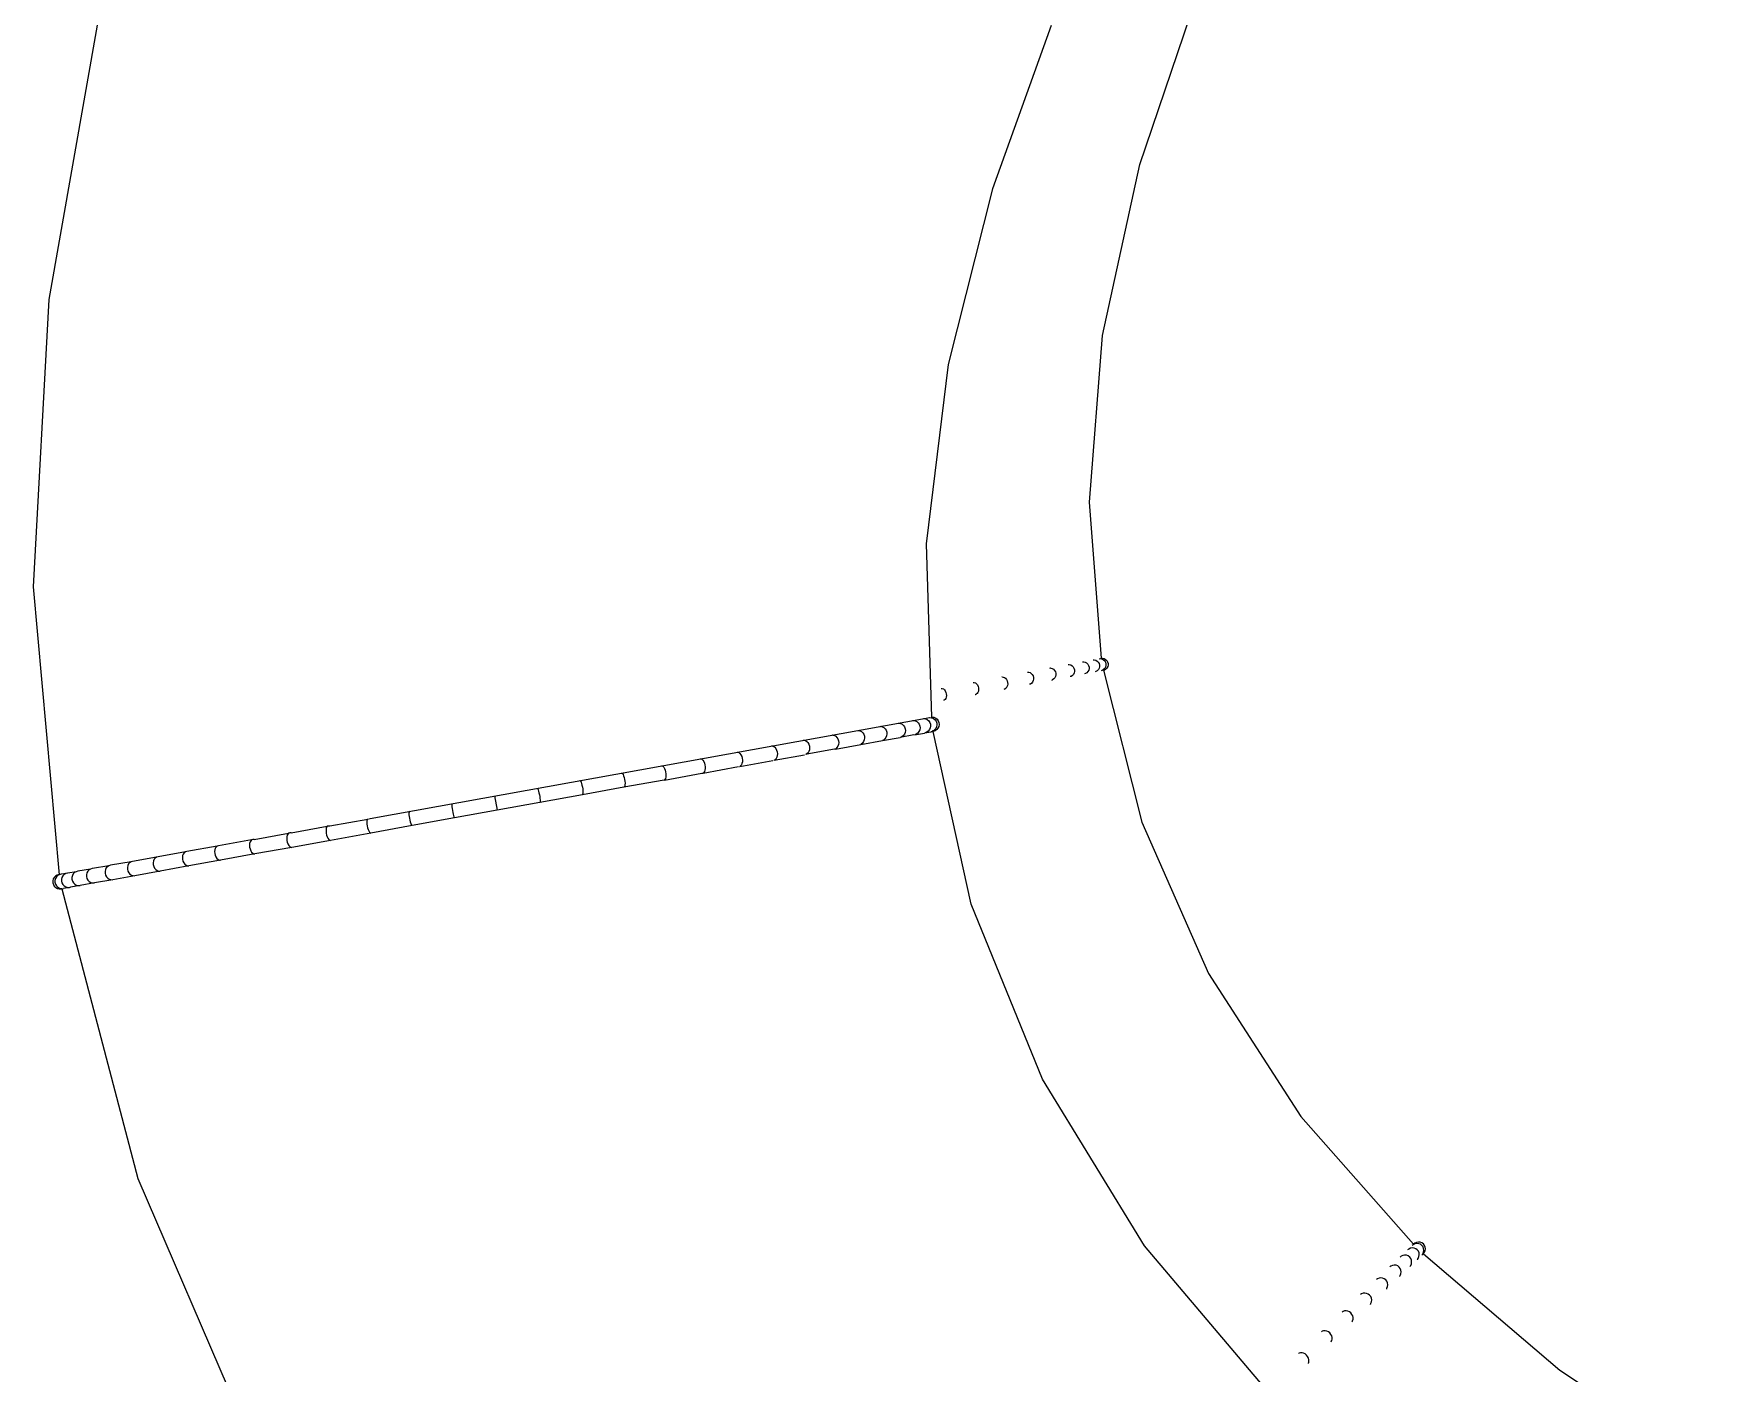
# Model space of a CAD drawing. Header units: millimetres. Extents: x 7998 to 72132, y -12523 to 5591.
# Drawn here: x 64843.41 to 64881.71, y -7702.21 to -7671.74 of the extents above; entities that cross this region are included whole.
import ezdxf

# ---------------------------------------------------------------- set-up
doc = ezdxf.new("R2010")
doc.units = ezdxf.units.MM
doc.layers.add('Xray_Furniture Temporary', color=23, linetype='Continuous', lineweight=15)

msp = doc.modelspace()

# ---------------------------------------------------------------- linework, layer by layer
at = {"layer": 'Xray_Furniture Temporary', "lineweight": 0}
for p, q in [((64868.572, -7674.709), (64869.872, -7670.881)), ((64843.766, -7677.78), (64844.865, -7671.544)), ((64866.557, -7671.549), (64865.222, -7675.265)), ((64867.725, -7678.602), (64868.572, -7674.709)), ((64865.222, -7675.265), (64864.213, -7679.258)), ((64843.414, -7684.317), (64843.766, -7677.78)), ((64867.425, -7682.392), (64867.725, -7678.602)), ((64864.213, -7679.258), (64863.71, -7683.336)), ((64867.7, -7685.942), (64867.425, -7682.392)), ((64863.71, -7683.336), (64863.835, -7687.28)), ((64844, -7690.865), (64843.414, -7684.317)), ((64866.941, -7686.085), (64866.956, -7686.082)), ((64866.956, -7686.082), (64866.967, -7686.084)), ((64866.967, -7686.084), (64867.001, -7686.094)), ((64867.001, -7686.094), (64867.032, -7686.112)), ((64867.032, -7686.112), (64867.057, -7686.137)), ((64867.057, -7686.137), (64867.075, -7686.169)), ((64867.27, -7686.023), (64867.297, -7686.022)), ((64867.297, -7686.022), (64867.331, -7686.031)), ((64867.331, -7686.031), (64867.363, -7686.049)), ((64867.363, -7686.049), (64867.388, -7686.075)), ((64867.388, -7686.075), (64867.407, -7686.106)), ((64867.407, -7686.106), (64867.417, -7686.141)), ((64867.417, -7686.141), (64867.418, -7686.178)), ((64867.508, -7685.978), (64867.513, -7685.977)), ((64867.513, -7685.977), (64867.534, -7685.978)), ((64867.534, -7685.978), (64867.569, -7685.986)), ((64867.569, -7685.986), (64867.601, -7686.004)), ((64867.601, -7686.004), (64867.628, -7686.03)), ((64867.628, -7686.03), (64867.646, -7686.061)), ((64867.646, -7686.061), (64867.657, -7686.096)), ((64867.657, -7686.133), (64867.649, -7686.168)), ((64867.651, -7685.951), (64867.678, -7685.95)), ((64867.657, -7686.096), (64867.657, -7686.133)), ((64867.678, -7685.95), (64867.701, -7685.956)), ((64867.7, -7685.942), (64867.727, -7685.941)), ((64867.701, -7685.956), (64867.7, -7685.942)), ((64867.701, -7685.956), (64867.714, -7685.959)), ((64867.714, -7685.959), (64867.746, -7685.977)), ((64867.727, -7685.941), (64867.763, -7685.95)), ((64867.746, -7685.977), (64867.773, -7686.002)), ((64867.763, -7685.95), (64867.795, -7685.968)), ((64867.773, -7686.002), (64867.792, -7686.034)), ((64867.794, -7686.141), (64867.776, -7686.173)), ((64867.792, -7686.034), (64867.802, -7686.069)), ((64867.803, -7686.105), (64867.794, -7686.141)), ((64867.795, -7685.968), (64867.822, -7685.993)), ((64867.802, -7686.069), (64867.803, -7686.105)), ((64867.822, -7685.993), (64867.841, -7686.024)), ((64867.843, -7686.132), (64867.825, -7686.164)), ((64867.841, -7686.024), (64867.851, -7686.06)), ((64867.852, -7686.096), (64867.843, -7686.132)), ((64867.851, -7686.06), (64867.852, -7686.096)), ((64864.781, -7686.491), (64864.788, -7686.49)), ((64864.788, -7686.49), (64864.805, -7686.492)), ((64864.805, -7686.492), (64864.832, -7686.503)), ((64864.832, -7686.503), (64864.857, -7686.522)), ((64864.857, -7686.522), (64864.878, -7686.548)), ((64865.437, -7686.368), (64865.443, -7686.367)), ((64865.443, -7686.367), (64865.462, -7686.368)), ((64865.462, -7686.368), (64865.491, -7686.378)), ((64865.491, -7686.378), (64865.518, -7686.397)), ((64865.518, -7686.397), (64865.54, -7686.423)), ((64865.54, -7686.423), (64865.556, -7686.455)), ((64865.556, -7686.455), (64865.566, -7686.491)), ((64865.568, -7686.527), (64865.562, -7686.562)), ((64865.566, -7686.491), (64865.568, -7686.527)), ((64866.019, -7686.258), (64866.024, -7686.258)), ((64866.024, -7686.258), (64866.042, -7686.254)), ((64866.042, -7686.254), (64866.045, -7686.258)), ((64866.045, -7686.258), (64866.076, -7686.268)), ((64866.088, -7686.529), (64866.067, -7686.533)), ((64866.076, -7686.268), (64866.104, -7686.287)), ((64866.114, -7686.508), (64866.088, -7686.529)), ((64866.104, -7686.287), (64866.127, -7686.313)), ((64866.135, -7686.483), (64866.114, -7686.508)), ((64866.127, -7686.313), (64866.144, -7686.344)), ((64866.149, -7686.451), (64866.135, -7686.483)), ((64866.144, -7686.344), (64866.154, -7686.38)), ((64866.156, -7686.416), (64866.149, -7686.451)), ((64866.154, -7686.38), (64866.156, -7686.416)), ((64866.522, -7686.164), (64866.525, -7686.163)), ((64866.525, -7686.163), (64866.541, -7686.16)), ((64866.541, -7686.16), (64866.548, -7686.163)), ((64866.548, -7686.163), (64866.581, -7686.173)), ((64866.57, -7686.438), (64866.587, -7686.434)), ((64866.581, -7686.173), (64866.61, -7686.191)), ((64866.587, -7686.434), (64866.59, -7686.432)), ((64866.618, -7686.413), (64866.59, -7686.432)), ((64866.61, -7686.191), (64866.635, -7686.217)), ((64866.641, -7686.387), (64866.618, -7686.413)), ((64866.635, -7686.217), (64866.652, -7686.248)), ((64866.656, -7686.356), (64866.641, -7686.387)), ((64866.652, -7686.248), (64866.662, -7686.284)), ((64866.663, -7686.32), (64866.656, -7686.356)), ((64866.662, -7686.284), (64866.663, -7686.32)), ((64867.009, -7686.353), (64866.988, -7686.359)), ((64867.038, -7686.334), (64867.009, -7686.353)), ((64867.062, -7686.308), (64867.038, -7686.334)), ((64867.078, -7686.276), (64867.062, -7686.308)), ((64867.075, -7686.169), (64867.085, -7686.204)), ((64867.086, -7686.241), (64867.078, -7686.276)), ((64867.085, -7686.204), (64867.086, -7686.241)), ((64867.338, -7686.291), (64867.316, -7686.297)), ((64867.368, -7686.272), (64867.338, -7686.291)), ((64867.393, -7686.245), (64867.368, -7686.272)), ((64867.41, -7686.213), (64867.393, -7686.245)), ((64867.418, -7686.178), (64867.41, -7686.213)), ((64867.575, -7686.246), (64867.553, -7686.252)), ((64867.606, -7686.227), (64867.575, -7686.246)), ((64867.631, -7686.2), (64867.606, -7686.227)), ((64867.649, -7686.168), (64867.631, -7686.2)), ((64867.719, -7686.219), (64867.696, -7686.225)), ((64867.742, -7686.205), (64867.719, -7686.219)), ((64867.75, -7686.2), (64867.742, -7686.205)), ((64867.742, -7686.205), (64867.745, -7686.216)), ((64867.767, -7686.209), (64867.745, -7686.216)), ((64867.745, -7686.216), (64868.619, -7689.667)), ((64867.776, -7686.173), (64867.75, -7686.2)), ((64867.799, -7686.19), (64867.767, -7686.209)), ((64867.825, -7686.164), (64867.799, -7686.19)), ((64864.057, -7686.628), (64864.065, -7686.627)), ((64864.065, -7686.627), (64864.079, -7686.629)), ((64864.079, -7686.629), (64864.104, -7686.64)), ((64864.104, -7686.64), (64864.127, -7686.66)), ((64864.123, -7686.897), (64864.107, -7686.902)), ((64864.143, -7686.88), (64864.123, -7686.897)), ((64864.127, -7686.66), (64864.146, -7686.686)), ((64864.159, -7686.856), (64864.143, -7686.88)), ((64864.146, -7686.686), (64864.161, -7686.719)), ((64864.169, -7686.825), (64864.159, -7686.856)), ((64864.161, -7686.719), (64864.17, -7686.754)), ((64864.172, -7686.79), (64864.169, -7686.825)), ((64864.17, -7686.754), (64864.172, -7686.79)), ((64864.831, -7686.766), (64864.836, -7686.765)), ((64864.836, -7686.765), (64864.849, -7686.76)), ((64864.871, -7686.743), (64864.849, -7686.76)), ((64864.888, -7686.718), (64864.871, -7686.743)), ((64864.878, -7686.548), (64864.893, -7686.58)), ((64864.9, -7686.687), (64864.888, -7686.718)), ((64864.893, -7686.58), (64864.902, -7686.616)), ((64864.905, -7686.652), (64864.9, -7686.687)), ((64864.902, -7686.616), (64864.905, -7686.652)), ((64865.486, -7686.642), (64865.49, -7686.641)), ((64865.49, -7686.641), (64865.505, -7686.636)), ((64865.505, -7686.636), (64865.51, -7686.638)), ((64865.529, -7686.619), (64865.51, -7686.638)), ((64865.549, -7686.593), (64865.529, -7686.619)), ((64865.562, -7686.562), (64865.549, -7686.593)), ((64851.067, -7689.585), (64863.8, -7687.287)), ((64863.787, -7687.289), (64863.8, -7687.287)), ((64863.8, -7687.287), (64863.836, -7687.293)), ((64863.835, -7687.28), (64863.848, -7687.279)), ((64863.835, -7687.28), (64863.836, -7687.293)), ((64863.836, -7687.293), (64863.843, -7687.294)), ((64863.843, -7687.294), (64863.882, -7687.311)), ((64863.848, -7687.279), (64863.891, -7687.285)), ((64863.891, -7687.285), (64863.931, -7687.303)), ((64863.931, -7687.303), (64863.964, -7687.33)), ((64861.574, -7687.688), (64861.583, -7687.686)), ((64861.583, -7687.686), (64861.59, -7687.687)), ((64861.59, -7687.687), (64861.625, -7687.695)), ((64862.156, -7687.583), (64862.163, -7687.582)), ((64862.163, -7687.582), (64862.172, -7687.582)), ((64862.172, -7687.582), (64862.208, -7687.589)), ((64862.208, -7687.589), (64862.242, -7687.608)), ((64862.242, -7687.608), (64862.271, -7687.636)), ((64862.271, -7687.636), (64862.293, -7687.671)), ((64862.293, -7687.671), (64862.307, -7687.711)), ((64862.658, -7687.492), (64862.663, -7687.492)), ((64862.663, -7687.492), (64862.674, -7687.491)), ((64862.674, -7687.491), (64862.68, -7687.489)), ((64862.68, -7687.489), (64862.712, -7687.498)), ((64862.712, -7687.498), (64862.748, -7687.516)), ((64862.748, -7687.516), (64862.778, -7687.544)), ((64862.778, -7687.544), (64862.801, -7687.579)), ((64862.801, -7687.579), (64862.815, -7687.62)), ((64862.819, -7687.663), (64862.813, -7687.705)), ((64862.815, -7687.62), (64862.819, -7687.663)), ((64863.077, -7687.417), (64863.08, -7687.416)), ((64863.08, -7687.416), (64863.091, -7687.415)), ((64863.091, -7687.415), (64863.132, -7687.422)), ((64863.436, -7687.685), (64863.121, -7687.742)), ((64863.132, -7687.422), (64863.169, -7687.44)), ((64863.169, -7687.44), (64863.2, -7687.468)), ((64863.218, -7687.668), (64863.192, -7687.702)), ((64863.2, -7687.468), (64863.224, -7687.503)), ((64863.235, -7687.629), (64863.218, -7687.668)), ((64863.224, -7687.503), (64863.238, -7687.543)), ((64863.242, -7687.586), (64863.235, -7687.629)), ((64863.238, -7687.543), (64863.242, -7687.586)), ((64863.406, -7687.358), (64863.42, -7687.356)), ((64863.42, -7687.356), (64863.461, -7687.363)), ((64863.449, -7687.683), (64863.675, -7687.642)), ((64863.488, -7687.667), (64863.449, -7687.683)), ((64863.461, -7687.363), (64863.499, -7687.381)), ((64863.522, -7687.642), (64863.488, -7687.667)), ((64863.499, -7687.381), (64863.531, -7687.408)), ((64863.549, -7687.609), (64863.522, -7687.642)), ((64863.531, -7687.408), (64863.556, -7687.443)), ((64863.567, -7687.569), (64863.549, -7687.609)), ((64863.556, -7687.443), (64863.57, -7687.483)), ((64863.574, -7687.526), (64863.567, -7687.569)), ((64863.57, -7687.483), (64863.574, -7687.526)), ((64863.644, -7687.315), (64863.649, -7687.314)), ((64863.649, -7687.314), (64863.656, -7687.313)), ((64863.656, -7687.313), (64863.699, -7687.32)), ((64863.684, -7687.64), (64863.822, -7687.615)), ((64863.725, -7687.625), (64863.684, -7687.64)), ((64863.699, -7687.32), (64863.738, -7687.338)), ((64863.76, -7687.599), (64863.725, -7687.625)), ((64863.738, -7687.338), (64863.77, -7687.365)), ((64863.787, -7687.565), (64863.76, -7687.599)), ((64863.77, -7687.365), (64863.795, -7687.4)), ((64863.806, -7687.526), (64863.787, -7687.565)), ((64863.795, -7687.4), (64863.81, -7687.44)), ((64863.813, -7687.483), (64863.806, -7687.526)), ((64863.81, -7687.44), (64863.813, -7687.483)), ((64863.822, -7687.615), (64863.827, -7687.614)), ((64863.868, -7687.599), (64863.827, -7687.614)), ((64863.827, -7687.614), (64863.874, -7687.606)), ((64863.872, -7687.596), (64863.868, -7687.599)), ((64863.872, -7687.596), (64863.87, -7687.579)), ((64863.904, -7687.573), (64863.872, -7687.596)), ((64863.917, -7687.59), (64863.874, -7687.606)), ((64864.734, -7691.531), (64863.874, -7687.606)), ((64863.882, -7687.311), (64863.915, -7687.339)), ((64863.932, -7687.539), (64863.904, -7687.573)), ((64863.915, -7687.339), (64863.94, -7687.373)), ((64863.953, -7687.564), (64863.917, -7687.59)), ((64863.951, -7687.5), (64863.932, -7687.539)), ((64863.94, -7687.373), (64863.955, -7687.414)), ((64863.958, -7687.457), (64863.951, -7687.5)), ((64863.981, -7687.53), (64863.953, -7687.564)), ((64863.955, -7687.414), (64863.958, -7687.457)), ((64863.964, -7687.33), (64863.989, -7687.365)), ((64864, -7687.491), (64863.981, -7687.53)), ((64863.989, -7687.365), (64864.004, -7687.405)), ((64864.007, -7687.448), (64864, -7687.491)), ((64864.004, -7687.405), (64864.007, -7687.448)), ((64860.196, -7687.937), (64860.209, -7687.935)), ((64860.209, -7687.935), (64860.212, -7687.936)), ((64860.212, -7687.936), (64860.241, -7687.945)), ((64860.241, -7687.945), (64860.268, -7687.964)), ((64860.268, -7687.964), (64860.292, -7687.993)), ((64860.292, -7687.993), (64860.311, -7688.029)), ((64860.311, -7688.029), (64860.323, -7688.07)), ((64860.919, -7687.806), (64860.93, -7687.804)), ((64860.93, -7687.804), (64860.935, -7687.805)), ((64860.935, -7687.805), (64860.967, -7687.813)), ((64860.967, -7687.813), (64860.997, -7687.833)), ((64860.997, -7687.833), (64861.023, -7687.861)), ((64861.628, -7688.012), (64860.998, -7688.126)), ((64861.023, -7687.861), (64861.043, -7687.897)), ((64861.045, -7688.061), (64861.026, -7688.093)), ((64861.043, -7687.897), (64861.056, -7687.938)), ((64861.057, -7688.022), (64861.045, -7688.061)), ((64861.056, -7687.938), (64861.06, -7687.98)), ((64861.06, -7687.98), (64861.057, -7688.022)), ((64861.625, -7687.695), (64861.657, -7687.713)), ((64861.656, -7687.998), (64861.628, -7688.012)), ((64861.648, -7688.008), (64861.628, -7688.012)), ((64861.648, -7688.008), (64862.224, -7687.904)), ((64861.684, -7687.974), (64861.656, -7687.998)), ((64861.657, -7687.713), (64861.685, -7687.742)), ((64861.705, -7687.942), (64861.684, -7687.974)), ((64861.685, -7687.742), (64861.706, -7687.777)), ((64861.719, -7687.903), (64861.705, -7687.942)), ((64861.706, -7687.777), (64861.719, -7687.818)), ((64861.719, -7687.818), (64861.723, -7687.861)), ((64861.723, -7687.861), (64861.719, -7687.903)), ((64862.224, -7687.904), (64862.721, -7687.814)), ((64862.238, -7687.893), (64862.224, -7687.904)), ((64862.268, -7687.869), (64862.238, -7687.893)), ((64862.291, -7687.836), (64862.268, -7687.869)), ((64862.306, -7687.797), (64862.291, -7687.836)), ((64862.311, -7687.754), (64862.306, -7687.797)), ((64862.307, -7687.711), (64862.311, -7687.754)), ((64862.721, -7687.814), (64863.121, -7687.742)), ((64862.741, -7687.802), (64862.721, -7687.814)), ((64862.772, -7687.777), (64862.741, -7687.802)), ((64862.797, -7687.744), (64862.772, -7687.777)), ((64862.813, -7687.705), (64862.797, -7687.744)), ((64863.159, -7687.727), (64863.121, -7687.742)), ((64863.192, -7687.702), (64863.159, -7687.727)), ((64857.695, -7688.388), (64857.708, -7688.388)), ((64857.708, -7688.388), (64857.727, -7688.399)), ((64857.727, -7688.399), (64857.745, -7688.42)), ((64857.745, -7688.42), (64857.762, -7688.45)), ((64857.762, -7688.45), (64857.776, -7688.487)), ((64858.576, -7688.229), (64858.592, -7688.226)), ((64858.592, -7688.226), (64858.613, -7688.239)), ((64858.613, -7688.239), (64858.634, -7688.26)), ((64858.634, -7688.26), (64858.654, -7688.289)), ((64858.638, -7688.552), (64859.445, -7688.407)), ((64858.654, -7688.289), (64858.669, -7688.326)), ((64858.669, -7688.326), (64858.68, -7688.367)), ((64858.68, -7688.367), (64858.686, -7688.409)), ((64858.686, -7688.451), (64858.68, -7688.488)), ((64858.686, -7688.409), (64858.686, -7688.451)), ((64859.412, -7688.078), (64859.427, -7688.076)), ((64859.427, -7688.076), (64859.453, -7688.087)), ((64859.453, -7688.087), (64859.478, -7688.107)), ((64859.468, -7688.402), (64859.472, -7688.401)), ((64859.472, -7688.401), (64860.227, -7688.265)), ((64859.491, -7688.39), (64859.472, -7688.401)), ((64859.478, -7688.107), (64859.5, -7688.136)), ((64859.51, -7688.367), (64859.491, -7688.39)), ((64859.5, -7688.136), (64859.517, -7688.173)), ((64859.524, -7688.336), (64859.51, -7688.367)), ((64859.517, -7688.173), (64859.529, -7688.213)), ((64859.532, -7688.298), (64859.524, -7688.336)), ((64859.529, -7688.213), (64859.534, -7688.256)), ((64859.534, -7688.256), (64859.532, -7688.298)), ((64860.25, -7688.261), (64860.253, -7688.26)), ((64860.253, -7688.26), (64860.949, -7688.135)), ((64860.276, -7688.248), (64860.253, -7688.26)), ((64860.298, -7688.224), (64860.276, -7688.248)), ((64860.315, -7688.193), (64860.298, -7688.224)), ((64860.325, -7688.155), (64860.315, -7688.193)), ((64860.323, -7688.07), (64860.328, -7688.113)), ((64860.328, -7688.113), (64860.325, -7688.155)), ((64861.001, -7688.117), (64860.971, -7688.13)), ((64860.998, -7688.126), (64860.974, -7688.13)), ((64861.026, -7688.093), (64861.001, -7688.117)), ((64855.834, -7688.724), (64855.841, -7688.725)), ((64855.841, -7688.725), (64855.852, -7688.738)), ((64855.852, -7688.738), (64855.863, -7688.76)), ((64855.863, -7688.76), (64855.875, -7688.791)), ((64855.875, -7688.791), (64855.885, -7688.829)), ((64855.885, -7688.829), (64855.895, -7688.87)), ((64856.778, -7688.554), (64856.788, -7688.554)), ((64856.788, -7688.554), (64856.803, -7688.566)), ((64856.803, -7688.566), (64856.818, -7688.588)), ((64856.818, -7688.588), (64856.832, -7688.618)), ((64856.832, -7688.618), (64856.845, -7688.655)), ((64857.754, -7688.712), (64856.837, -7688.877)), ((64856.845, -7688.655), (64856.855, -7688.697)), ((64856.855, -7688.697), (64856.861, -7688.739)), ((64856.862, -7688.817), (64856.857, -7688.846)), ((64856.861, -7688.739), (64856.864, -7688.78)), ((64856.864, -7688.78), (64856.862, -7688.817)), ((64857.76, -7688.711), (64857.754, -7688.712)), ((64857.76, -7688.711), (64858.61, -7688.557)), ((64857.769, -7688.701), (64857.76, -7688.711)), ((64857.782, -7688.679), (64857.769, -7688.701)), ((64857.776, -7688.487), (64857.786, -7688.528)), ((64857.79, -7688.649), (64857.782, -7688.679)), ((64857.786, -7688.528), (64857.792, -7688.571)), ((64857.794, -7688.612), (64857.79, -7688.649)), ((64857.792, -7688.571), (64857.794, -7688.612)), ((64858.61, -7688.557), (64858.633, -7688.553)), ((64858.633, -7688.553), (64858.638, -7688.552)), ((64858.653, -7688.541), (64858.638, -7688.552)), ((64858.669, -7688.519), (64858.653, -7688.541)), ((64858.68, -7688.488), (64858.669, -7688.519)), ((64853.899, -7689.073), (64853.958, -7689.397)), ((64854.871, -7688.898), (64854.875, -7688.9)), ((64854.875, -7688.9), (64854.882, -7688.913)), ((64854.882, -7688.913), (64854.89, -7688.936)), ((64854.89, -7688.936), (64854.898, -7688.968)), ((64854.898, -7688.968), (64854.907, -7689.005)), ((64854.907, -7689.005), (64854.916, -7689.047)), ((64854.916, -7689.047), (64854.923, -7689.089)), ((64854.923, -7689.089), (64854.928, -7689.13)), ((64854.928, -7689.13), (64854.932, -7689.165)), ((64855.893, -7689.048), (64854.93, -7689.222)), ((64854.933, -7689.213), (64854.93, -7689.222)), ((64854.932, -7689.165), (64854.934, -7689.194)), ((64854.934, -7689.194), (64854.933, -7689.213)), ((64856.837, -7688.877), (64855.893, -7689.048)), ((64855.9, -7689.038), (64855.893, -7689.048)), ((64855.895, -7688.87), (64855.901, -7688.913)), ((64855.905, -7689.018), (64855.9, -7689.038)), ((64855.901, -7688.913), (64855.905, -7688.953)), ((64855.905, -7688.953), (64855.907, -7688.989)), ((64855.907, -7688.989), (64855.905, -7689.018)), ((64856.849, -7688.867), (64856.837, -7688.877)), ((64856.857, -7688.846), (64856.849, -7688.867)), ((64850.149, -7689.751), (64851.012, -7689.598)), ((64851.012, -7689.598), (64851.002, -7689.614)), ((64851.023, -7689.593), (64851.012, -7689.598)), ((64851.039, -7689.59), (64851.067, -7689.585)), ((64851.953, -7689.442), (64851.95, -7689.467)), ((64851.95, -7689.467), (64851.95, -7689.5)), ((64851.95, -7689.5), (64851.953, -7689.539)), ((64851.959, -7689.427), (64851.953, -7689.442)), ((64851.953, -7689.539), (64851.959, -7689.581)), ((64851.967, -7689.422), (64851.959, -7689.427)), ((64851.959, -7689.581), (64851.968, -7689.623)), ((64852.986, -7689.573), (64852.023, -7689.747)), ((64852.925, -7689.252), (64852.923, -7689.267)), ((64852.923, -7689.267), (64852.924, -7689.291)), ((64852.924, -7689.291), (64852.927, -7689.324)), ((64852.928, -7689.249), (64852.925, -7689.252)), ((64852.927, -7689.324), (64852.932, -7689.362)), ((64852.932, -7689.362), (64852.938, -7689.404)), ((64852.938, -7689.404), (64852.946, -7689.446)), ((64852.946, -7689.446), (64852.955, -7689.486)), ((64852.955, -7689.486), (64852.964, -7689.521)), ((64852.964, -7689.521), (64852.973, -7689.548)), ((64852.973, -7689.548), (64852.98, -7689.566)), ((64852.98, -7689.566), (64852.986, -7689.573)), ((64853.958, -7689.397), (64852.986, -7689.573)), ((64854.93, -7689.222), (64853.958, -7689.397)), ((64848.432, -7690.061), (64849.21, -7689.923)), ((64849.179, -7689.968), (64849.171, -7690.002)), ((64849.192, -7689.941), (64849.179, -7689.968)), ((64849.21, -7689.923), (64849.192, -7689.941)), ((64849.232, -7689.916), (64849.21, -7689.923)), ((64849.269, -7689.91), (64849.244, -7689.914)), ((64849.269, -7689.91), (64850.092, -7689.764)), ((64850.068, -7689.807), (64850.063, -7689.841)), ((64850.063, -7689.841), (64850.063, -7689.881)), ((64850.063, -7689.881), (64850.067, -7689.923)), ((64850.067, -7689.923), (64850.077, -7689.965)), ((64850.078, -7689.781), (64850.068, -7689.807)), ((64850.077, -7689.965), (64850.09, -7690.004)), ((64850.092, -7689.764), (64850.078, -7689.781)), ((64850.109, -7689.758), (64850.092, -7689.764)), ((64850.123, -7689.755), (64850.149, -7689.751)), ((64851.079, -7689.918), (64850.163, -7690.083)), ((64850.995, -7689.64), (64850.993, -7689.673)), ((64850.993, -7689.673), (64850.994, -7689.712)), ((64850.994, -7689.712), (64850.999, -7689.754)), ((64851.002, -7689.614), (64850.995, -7689.64)), ((64850.999, -7689.754), (64851.008, -7689.797)), ((64851.008, -7689.797), (64851.02, -7689.836)), ((64851.02, -7689.836), (64851.034, -7689.87)), ((64851.034, -7689.87), (64851.049, -7689.896)), ((64851.049, -7689.896), (64851.065, -7689.912)), ((64851.065, -7689.912), (64851.079, -7689.918)), ((64852.023, -7689.747), (64851.079, -7689.918)), ((64851.968, -7689.623), (64851.978, -7689.663)), ((64851.978, -7689.663), (64851.99, -7689.697)), ((64851.99, -7689.697), (64852.002, -7689.723)), ((64852.002, -7689.723), (64852.013, -7689.741)), ((64852.013, -7689.741), (64852.023, -7689.747)), ((64868.619, -7689.667), (64870.132, -7693.108)), ((64846.864, -7690.347), (64846.243, -7690.456)), ((64846.838, -7690.366), (64846.816, -7690.395)), ((64846.864, -7690.347), (64846.838, -7690.366)), ((64846.895, -7690.338), (64846.864, -7690.347)), ((64847.588, -7690.216), (64846.895, -7690.338)), ((64847.533, -7690.298), (64847.528, -7690.339)), ((64847.528, -7690.339), (64847.531, -7690.381)), ((64847.545, -7690.263), (64847.533, -7690.298)), ((64847.564, -7690.235), (64847.545, -7690.263)), ((64847.588, -7690.216), (64847.564, -7690.235)), ((64847.616, -7690.208), (64847.588, -7690.216)), ((64848.372, -7690.075), (64847.616, -7690.208)), ((64848.325, -7690.155), (64848.322, -7690.195)), ((64848.322, -7690.195), (64848.325, -7690.238)), ((64848.336, -7690.12), (64848.325, -7690.155)), ((64848.325, -7690.238), (64848.335, -7690.279)), ((64848.335, -7690.279), (64848.351, -7690.318)), ((64848.352, -7690.093), (64848.336, -7690.12)), ((64848.351, -7690.318), (64848.372, -7690.351)), ((64848.372, -7690.075), (64848.352, -7690.093)), ((64848.397, -7690.067), (64848.372, -7690.075)), ((64848.372, -7690.351), (64848.396, -7690.375)), ((64848.432, -7690.061), (64848.397, -7690.067)), ((64849.283, -7690.242), (64848.448, -7690.393)), ((64849.171, -7690.002), (64849.169, -7690.042)), ((64849.169, -7690.042), (64849.173, -7690.084)), ((64849.173, -7690.084), (64849.183, -7690.126)), ((64849.183, -7690.126), (64849.198, -7690.165)), ((64849.198, -7690.165), (64849.216, -7690.198)), ((64849.216, -7690.198), (64849.238, -7690.223)), ((64849.238, -7690.223), (64849.261, -7690.238)), ((64849.261, -7690.238), (64849.283, -7690.242)), ((64850.163, -7690.083), (64849.283, -7690.242)), ((64850.09, -7690.004), (64850.106, -7690.037)), ((64850.106, -7690.037), (64850.125, -7690.063)), ((64850.125, -7690.063), (64850.144, -7690.078)), ((64850.144, -7690.078), (64850.163, -7690.083)), ((64844.708, -7690.737), (64844.421, -7690.785)), ((64844.708, -7690.737), (64844.673, -7690.757)), ((64844.748, -7690.726), (64844.708, -7690.737)), ((64844.755, -7690.727), (64844.748, -7690.726)), ((64845.126, -7690.661), (64844.755, -7690.727)), ((64845.047, -7690.748), (64845.038, -7690.789)), ((64845.065, -7690.711), (64845.047, -7690.748)), ((64845.093, -7690.682), (64845.065, -7690.711)), ((64845.126, -7690.661), (64845.093, -7690.682)), ((64845.164, -7690.651), (64845.126, -7690.661)), ((64845.628, -7690.57), (64845.164, -7690.651)), ((64845.554, -7690.656), (64845.545, -7690.697)), ((64845.545, -7690.697), (64845.547, -7690.74)), ((64845.547, -7690.74), (64845.558, -7690.781)), ((64845.571, -7690.62), (64845.554, -7690.656)), ((64845.597, -7690.591), (64845.571, -7690.62)), ((64845.628, -7690.57), (64845.597, -7690.591)), ((64845.664, -7690.561), (64845.628, -7690.57)), ((64846.209, -7690.465), (64845.664, -7690.561)), ((64846.14, -7690.55), (64846.133, -7690.591)), ((64846.133, -7690.591), (64846.135, -7690.633)), ((64846.135, -7690.633), (64846.146, -7690.675)), ((64846.156, -7690.514), (64846.14, -7690.55)), ((64846.146, -7690.675), (64846.165, -7690.713)), ((64846.18, -7690.485), (64846.156, -7690.514)), ((64846.165, -7690.713), (64846.191, -7690.745)), ((64846.209, -7690.465), (64846.18, -7690.485)), ((64846.191, -7690.745), (64846.222, -7690.768)), ((64846.243, -7690.456), (64846.209, -7690.465)), ((64846.945, -7690.665), (64846.292, -7690.783)), ((64846.802, -7690.43), (64846.796, -7690.471)), ((64846.796, -7690.471), (64846.798, -7690.513)), ((64846.798, -7690.513), (64846.809, -7690.555)), ((64846.816, -7690.395), (64846.802, -7690.43)), ((64846.809, -7690.555), (64846.827, -7690.593)), ((64846.827, -7690.593), (64846.851, -7690.625)), ((64846.851, -7690.625), (64846.881, -7690.649)), ((64846.881, -7690.649), (64846.913, -7690.662)), ((64846.913, -7690.662), (64846.945, -7690.665)), ((64847.666, -7690.534), (64846.945, -7690.665)), ((64847.531, -7690.381), (64847.541, -7690.423)), ((64847.541, -7690.423), (64847.558, -7690.461)), ((64847.558, -7690.461), (64847.581, -7690.493)), ((64847.581, -7690.493), (64847.608, -7690.517)), ((64847.608, -7690.517), (64847.637, -7690.531)), ((64847.637, -7690.531), (64847.666, -7690.534)), ((64848.448, -7690.393), (64847.666, -7690.534)), ((64848.396, -7690.375), (64848.422, -7690.389)), ((64848.422, -7690.389), (64848.448, -7690.393)), ((64843.861, -7690.962), (64843.85, -7691.003)), ((64843.85, -7691.003), (64843.85, -7691.046)), ((64843.85, -7691.046), (64843.862, -7691.088)), ((64843.883, -7690.925), (64843.861, -7690.962)), ((64843.862, -7691.088), (64843.884, -7691.125)), ((64843.913, -7690.895), (64843.883, -7690.925)), ((64843.884, -7691.125), (64843.915, -7691.156)), ((64843.91, -7690.953), (64843.899, -7690.994)), ((64843.899, -7690.994), (64843.899, -7691.037)), ((64843.899, -7691.037), (64843.911, -7691.079)), ((64843.931, -7690.916), (64843.91, -7690.953)), ((64843.911, -7691.079), (64843.933, -7691.116)), ((64843.951, -7690.873), (64843.913, -7690.895)), ((64843.962, -7690.886), (64843.931, -7690.916)), ((64843.933, -7691.116), (64843.964, -7691.147)), ((64843.994, -7690.863), (64843.951, -7690.873)), ((64843.994, -7690.863), (64843.962, -7690.886)), ((64844.002, -7690.863), (64843.994, -7690.863)), ((64844, -7690.865), (64843.994, -7690.863)), ((64844.042, -7690.854), (64844, -7690.865)), ((64844.002, -7690.863), (64844, -7690.865)), ((64844.042, -7690.854), (64844.002, -7690.863)), ((64844.05, -7690.854), (64844.042, -7690.854)), ((64844.055, -7690.927), (64844.044, -7690.968)), ((64844.044, -7690.968), (64844.044, -7691.011)), ((64844.044, -7691.011), (64844.056, -7691.053)), ((64844.143, -7690.839), (64844.05, -7690.854)), ((64844.076, -7690.89), (64844.055, -7690.927)), ((64844.056, -7691.053), (64844.078, -7691.09)), ((64844.106, -7690.86), (64844.076, -7690.89)), ((64844.078, -7691.09), (64844.109, -7691.121)), ((64844.143, -7690.839), (64844.106, -7690.86)), ((64844.109, -7691.121), (64844.147, -7691.143)), ((64844.185, -7690.828), (64844.143, -7690.839)), ((64844.193, -7690.828), (64844.185, -7690.828)), ((64844.38, -7690.796), (64844.193, -7690.828)), ((64844.468, -7691.112), (64844.25, -7691.15)), ((64844.294, -7690.884), (64844.283, -7690.925)), ((64844.283, -7690.925), (64844.284, -7690.968)), ((64844.284, -7690.968), (64844.295, -7691.009)), ((64844.314, -7690.847), (64844.294, -7690.884)), ((64844.295, -7691.009), (64844.317, -7691.047)), ((64844.344, -7690.817), (64844.314, -7690.847)), ((64844.317, -7691.047), (64844.347, -7691.078)), ((64844.38, -7690.796), (64844.344, -7690.817)), ((64844.347, -7691.078), (64844.384, -7691.1)), ((64844.421, -7690.785), (64844.38, -7690.796)), ((64844.384, -7691.1), (64844.425, -7691.111)), ((64844.425, -7691.111), (64844.468, -7691.112)), ((64844.795, -7691.053), (64844.468, -7691.112)), ((64844.625, -7690.824), (64844.615, -7690.865)), ((64844.615, -7690.865), (64844.616, -7690.908)), ((64844.616, -7690.908), (64844.627, -7690.949)), ((64844.645, -7690.787), (64844.625, -7690.824)), ((64844.627, -7690.949), (64844.649, -7690.987)), ((64844.673, -7690.757), (64844.645, -7690.787)), ((64844.649, -7690.987), (64844.678, -7691.018)), ((64844.678, -7691.018), (64844.714, -7691.04)), ((64844.714, -7691.04), (64844.754, -7691.052)), ((64844.754, -7691.052), (64844.795, -7691.053)), ((64845.212, -7690.978), (64844.795, -7691.053)), ((64845.038, -7690.789), (64845.039, -7690.831)), ((64845.039, -7690.831), (64845.05, -7690.873)), ((64845.05, -7690.873), (64845.071, -7690.911)), ((64845.071, -7690.911), (64845.099, -7690.942)), ((64845.099, -7690.942), (64845.134, -7690.964)), ((64845.134, -7690.964), (64845.172, -7690.976)), ((64845.172, -7690.976), (64845.212, -7690.978)), ((64845.712, -7690.887), (64845.212, -7690.978)), ((64845.558, -7690.781), (64845.578, -7690.819)), ((64845.578, -7690.819), (64845.605, -7690.85)), ((64845.605, -7690.85), (64845.638, -7690.873)), ((64845.638, -7690.873), (64845.675, -7690.886)), ((64845.675, -7690.886), (64845.712, -7690.887)), ((64846.292, -7690.783), (64845.712, -7690.887)), ((64846.222, -7690.768), (64846.257, -7690.781)), ((64846.257, -7690.781), (64846.292, -7690.783)), ((64843.915, -7691.156), (64843.954, -7691.178)), ((64843.954, -7691.178), (64843.996, -7691.189)), ((64843.964, -7691.147), (64844.002, -7691.169)), ((64843.996, -7691.189), (64844.04, -7691.189)), ((64844.002, -7691.169), (64844.045, -7691.18)), ((64844.04, -7691.189), (64844.058, -7691.185)), ((64844.045, -7691.18), (64844.058, -7691.185)), ((64844.057, -7691.18), (64844.058, -7691.185)), ((64844.058, -7691.185), (64844.089, -7691.181)), ((64844.058, -7691.185), (64845.78, -7697.774)), ((64844.232, -7691.155), (64844.089, -7691.181)), ((64844.147, -7691.143), (64844.188, -7691.154)), ((64844.188, -7691.154), (64844.232, -7691.155)), ((64844.232, -7691.155), (64844.25, -7691.15)), ((64866.358, -7695.511), (64864.734, -7691.531)), ((64870.132, -7693.108), (64872.232, -7696.361)), ((64868.677, -7699.303), (64866.358, -7695.511)), ((64872.232, -7696.361), (64874.798, -7699.268)), ((64845.78, -7697.774), (64848.634, -7704.38)), ((64871.533, -7702.674), (64868.677, -7699.303)), ((64874.516, -7699.541), (64874.491, -7699.56)), ((64874.555, -7699.523), (64874.516, -7699.541)), ((64874.596, -7699.517), (64874.555, -7699.523)), ((64874.638, -7699.521), (64874.596, -7699.517)), ((64874.677, -7699.536), (64874.638, -7699.521)), ((64874.687, -7699.378), (64874.662, -7699.398)), ((64874.71, -7699.56), (64874.677, -7699.536)), ((64874.726, -7699.36), (64874.687, -7699.378)), ((64874.769, -7699.353), (64874.726, -7699.36)), ((64874.791, -7699.279), (64874.765, -7699.3)), ((64874.811, -7699.357), (64874.769, -7699.353)), ((64874.805, -7699.273), (64874.791, -7699.279)), ((64874.826, -7699.246), (64874.798, -7699.268)), ((64874.798, -7699.268), (64874.805, -7699.273)), ((64874.83, -7699.261), (64874.805, -7699.273)), ((64874.849, -7699.371), (64874.811, -7699.357)), ((64874.866, -7699.228), (64874.826, -7699.246)), ((64874.873, -7699.254), (64874.83, -7699.261)), ((64874.883, -7699.396), (64874.849, -7699.371)), ((64874.908, -7699.22), (64874.866, -7699.228)), ((64874.915, -7699.257), (64874.873, -7699.254)), ((64874.908, -7699.428), (64874.883, -7699.396)), ((64874.904, -7699.59), (64874.921, -7699.551)), ((64874.951, -7699.223), (64874.908, -7699.22)), ((64874.923, -7699.467), (64874.908, -7699.428)), ((64874.954, -7699.271), (64874.915, -7699.257)), ((64874.921, -7699.551), (64874.928, -7699.508)), ((64874.928, -7699.508), (64874.923, -7699.467)), ((64874.99, -7699.238), (64874.951, -7699.223)), ((64874.988, -7699.296), (64874.954, -7699.271)), ((64875.013, -7699.328), (64874.988, -7699.296)), ((64874.988, -7699.519), (64875.008, -7699.492)), ((64875.023, -7699.262), (64874.99, -7699.238)), ((64875.008, -7699.492), (64875.026, -7699.452)), ((64875.028, -7699.367), (64875.013, -7699.328)), ((64875.019, -7699.482), (64875.023, -7699.485)), ((64875.048, -7699.295), (64875.023, -7699.262)), ((64875.023, -7699.485), (64875.043, -7699.458)), ((64875.023, -7699.485), (64878.127, -7702.133)), ((64875.026, -7699.452), (64875.032, -7699.409)), ((64875.032, -7699.409), (64875.028, -7699.367)), ((64875.043, -7699.458), (64875.061, -7699.418)), ((64875.063, -7699.333), (64875.048, -7699.295)), ((64875.061, -7699.418), (64875.068, -7699.375)), ((64875.068, -7699.375), (64875.063, -7699.333)), ((64874.279, -7699.766), (64874.255, -7699.785)), ((64874.317, -7699.75), (64874.279, -7699.766)), ((64874.358, -7699.744), (64874.317, -7699.75)), ((64874.399, -7699.748), (64874.358, -7699.744)), ((64874.437, -7699.764), (64874.399, -7699.748)), ((64874.47, -7699.788), (64874.437, -7699.764)), ((64874.495, -7699.821), (64874.47, -7699.788)), ((64874.511, -7699.859), (64874.495, -7699.821)), ((64874.496, -7699.979), (64874.511, -7699.941)), ((64874.517, -7699.899), (64874.511, -7699.859)), ((64874.511, -7699.941), (64874.517, -7699.899)), ((64874.735, -7699.593), (64874.71, -7699.56)), ((64874.714, -7699.779), (64874.733, -7699.753)), ((64874.733, -7699.753), (64874.75, -7699.714)), ((64874.75, -7699.631), (64874.735, -7699.593)), ((64874.755, -7699.672), (64874.75, -7699.631)), ((64874.75, -7699.714), (64874.755, -7699.672)), ((64874.888, -7699.613), (64874.884, -7699.617)), ((64874.888, -7699.613), (64874.904, -7699.59)), ((64873.977, -7700.053), (64873.954, -7700.071)), ((64874.014, -7700.038), (64873.977, -7700.053)), ((64874.054, -7700.033), (64874.014, -7700.038)), ((64874.094, -7700.038), (64874.054, -7700.033)), ((64874.132, -7700.054), (64874.094, -7700.038)), ((64874.164, -7700.079), (64874.132, -7700.054)), ((64874.19, -7700.111), (64874.164, -7700.079)), ((64874.188, -7700.28), (64874.177, -7700.29)), ((64874.188, -7700.28), (64874.194, -7700.266)), ((64874.206, -7700.148), (64874.19, -7700.111)), ((64874.194, -7700.266), (64874.208, -7700.229)), ((64874.212, -7700.189), (64874.206, -7700.148)), ((64874.208, -7700.229), (64874.212, -7700.189)), ((64874.486, -7699.996), (64874.476, -7700.005)), ((64874.486, -7699.996), (64874.496, -7699.979)), ((64873.614, -7700.398), (64873.593, -7700.414)), ((64873.65, -7700.384), (64873.614, -7700.398)), ((64873.688, -7700.38), (64873.65, -7700.384)), ((64873.728, -7700.386), (64873.688, -7700.38)), ((64873.765, -7700.403), (64873.728, -7700.386)), ((64873.797, -7700.428), (64873.765, -7700.403)), ((64873.823, -7700.46), (64873.797, -7700.428)), ((64873.815, -7700.634), (64873.812, -7700.637)), ((64873.828, -7700.622), (64873.815, -7700.634)), ((64873.84, -7700.497), (64873.823, -7700.46)), ((64873.828, -7700.622), (64873.83, -7700.612)), ((64873.83, -7700.612), (64873.844, -7700.576)), ((64873.847, -7700.536), (64873.84, -7700.497)), ((64873.844, -7700.576), (64873.847, -7700.536)), ((64873.194, -7700.798), (64873.174, -7700.812)), ((64873.228, -7700.785), (64873.194, -7700.798)), ((64873.265, -7700.782), (64873.228, -7700.785)), ((64873.303, -7700.79), (64873.265, -7700.782)), ((64873.34, -7700.807), (64873.303, -7700.79)), ((64873.372, -7700.832), (64873.34, -7700.807)), ((64873.398, -7700.864), (64873.372, -7700.832)), ((64873.397, -7701.032), (64873.392, -7701.036)), ((64873.412, -7701.018), (64873.397, -7701.032)), ((64873.415, -7700.9), (64873.398, -7700.864)), ((64873.41, -7701.011), (64873.422, -7700.977)), ((64873.412, -7701.018), (64873.41, -7701.011)), ((64873.423, -7700.939), (64873.415, -7700.9)), ((64873.422, -7700.977), (64873.423, -7700.939)), ((64872.703, -7701.261), (64872.701, -7701.263)), ((64872.721, -7701.248), (64872.703, -7701.261)), ((64872.753, -7701.237), (64872.721, -7701.248)), ((64872.788, -7701.236), (64872.753, -7701.237)), ((64872.825, -7701.244), (64872.788, -7701.236)), ((64872.861, -7701.262), (64872.825, -7701.244)), ((64872.893, -7701.288), (64872.861, -7701.262)), ((64872.919, -7701.32), (64872.893, -7701.288)), ((64872.937, -7701.355), (64872.919, -7701.32)), ((64872.925, -7701.481), (64872.936, -7701.462)), ((64872.936, -7701.462), (64872.946, -7701.429)), ((64872.946, -7701.393), (64872.937, -7701.355)), ((64872.946, -7701.429), (64872.946, -7701.393)), ((64872.182, -7701.756), (64872.179, -7701.758)), ((64872.198, -7701.745), (64872.182, -7701.756)), ((64872.228, -7701.736), (64872.198, -7701.745)), ((64872.262, -7701.737), (64872.228, -7701.736)), ((64872.297, -7701.747), (64872.262, -7701.737)), ((64872.332, -7701.765), (64872.297, -7701.747)), ((64872.363, -7701.791), (64872.332, -7701.765)), ((64872.389, -7701.823), (64872.363, -7701.791)), ((64872.408, -7701.858), (64872.389, -7701.823)), ((64872.925, -7701.481), (64872.92, -7701.486)), ((64872.404, -7701.976), (64872.398, -7701.983)), ((64872.404, -7701.976), (64872.413, -7701.96)), ((64872.419, -7701.894), (64872.408, -7701.858)), ((64872.413, -7701.96), (64872.42, -7701.929)), ((64872.42, -7701.929), (64872.419, -7701.894)), ((64878.127, -7702.133), (64881.707, -7704.493))]:
    msp.add_line(p, q, dxfattribs=at)

doc.saveas('drawing.dxf')
